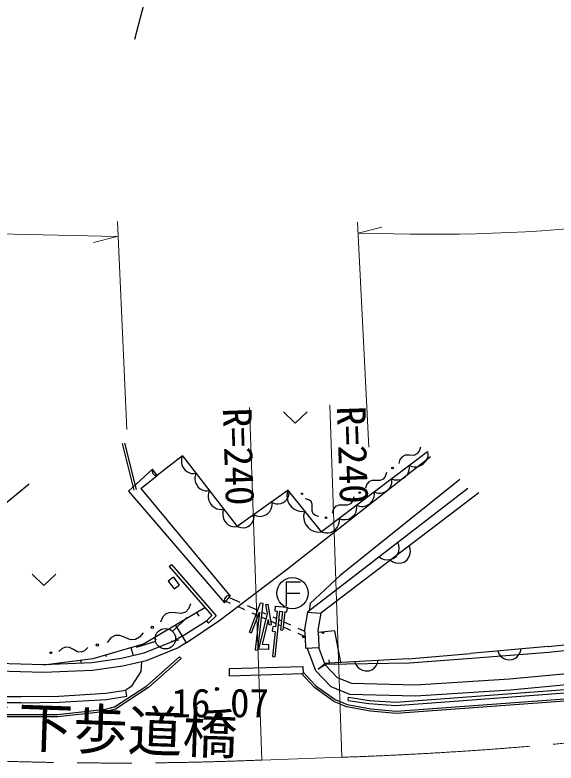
# Model space of a CAD drawing. Units: millimetres, scale not verified. Extents: x 40000 to 680000, y 20000 to 380000.
# Drawn here: x 195802 to 230291, y 266018 to 313751 of the extents above; entities that cross this region are included whole.
import ezdxf
from ezdxf.enums import TextEntityAlignment as Align

# ---------------------------------------------------------------- set-up
doc = ezdxf.new("R2010")
doc.units = ezdxf.units.MM
doc.header["$LTSCALE"] = 1000
doc.linetypes.add('CHAIN', pattern=[18.5, 12, -1.5, 3.5, -1.5])
for name, color, linetype, lineweight in [('M-BGD', 7, 'Continuous', 25), ('M-BMK', 2, 'CHAIN', 13), ('M-STR-HTXT', 7, 'Continuous', 13), ('M-STR-STR1', 1, 'Continuous', 25), ('M-STR-STRC', 7, 'Continuous', 25)]:
    doc.layers.add(name, color=color, linetype=linetype, lineweight=lineweight)
doc.styles.add('ＭＳ ゴシック', font='')
doc.styles.get('ＭＳ ゴシック').set_extended_font_data('MS Gothic')

msp = doc.modelspace()

# ---------------------------------------------------------------- linework, layer by layer
at = {"layer": 'M-BGD'}
for p, q in [((204652, 316909), (203419, 312185)), ((212919, 288434), (213669, 287714)), ((213669, 287714), (214419, 288434)), ((203540, 283464), (202803, 286434)), ((203394, 283428), (202657, 286397)), ((221644, 286169), (221568, 285910)), ((206483, 285610), (204875, 284362)), ((206424, 285458), (206409, 285340)), ((206483, 285610), (206424, 285458)), ((206483, 285610), (209966, 281121)), ((213179, 278401), (222281, 285574)), ((222096, 285880), (215348, 280781)), ((220477, 285566), (220337, 285393)), ((220682, 285652), (220477, 285566)), ((220952, 285652), (220682, 285652)), ((221222, 285651), (220952, 285652)), ((221428, 285738), (221222, 285651)), ((221568, 285910), (221428, 285738)), ((222000, 285281), (222089, 285461)), ((222089, 285461), (222131, 285606)), ((222148, 285732), (222130, 285906)), ((222131, 285606), (222148, 285732)), ((206409, 285340), (206411, 285200)), ((206411, 285200), (206448, 285016)), ((206448, 285016), (206529, 284866)), ((220337, 285393), (220261, 285134)), ((220950, 284839), (220933, 285001)), ((220933, 285001), (221095, 284936)), ((221569, 284956), (221731, 285040)), ((221731, 285040), (221874, 285149)), ((221874, 285149), (222000, 285281)), ((204569, 284774), (203038, 283363)), ((204554, 284709), (204548, 284667)), ((204548, 284667), (204548, 284617)), ((204548, 284617), (204560, 284551)), ((204577, 284763), (204554, 284709)), ((204560, 284551), (204588, 284497)), ((204875, 284362), (204569, 284774)), ((204588, 284497), (204623, 284449)), ((206529, 284866), (206632, 284734)), ((206632, 284734), (206757, 284618)), ((206757, 284618), (206926, 284537)), ((206926, 284537), (207061, 284500)), ((207061, 284500), (207179, 284485)), ((207179, 284485), (207341, 284504)), ((207341, 284504), (207282, 284352)), ((219482, 284552), (219409, 284303)), ((220812, 284418), (220895, 284587)), ((220895, 284587), (220934, 284721)), ((220934, 284721), (220950, 284839)), ((221095, 284936), (221221, 284918)), ((221221, 284918), (221371, 284919)), ((221371, 284919), (221569, 284956)), ((203823, 283532), (204875, 284362)), ((204623, 284449), (204667, 284407)), ((204667, 284407), (204727, 284376)), ((204727, 284376), (204775, 284362)), ((204775, 284362), (204817, 284356)), ((204817, 284356), (204875, 284362)), ((207282, 284352), (207267, 284234)), ((207267, 284234), (207270, 284094)), ((207270, 284094), (207306, 283910)), ((224167, 284109), (216533, 277991)), ((218556, 284054), (218358, 283971)), ((218816, 284054), (218556, 284054)), ((219076, 284054), (218816, 284054)), ((219274, 284136), (219076, 284054)), ((219409, 284303), (219274, 284136)), ((219833, 283995), (219816, 284157)), ((219816, 284157), (219967, 284096)), ((219967, 284096), (220085, 284080)), ((220085, 284080), (220225, 284080)), ((220225, 284080), (220410, 284115)), ((220410, 284115), (220561, 284194)), ((220561, 284194), (220695, 284295)), ((220695, 284295), (220812, 284418)), ((196698, 283809), (192754, 280563)), ((207306, 283910), (207387, 283760)), ((207387, 283760), (207490, 283627)), ((207490, 283627), (207615, 283512)), ((218223, 283805), (218150, 283556)), ((218358, 283971), (218223, 283805)), ((219578, 283451), (219695, 283574)), ((219695, 283574), (219778, 283743)), ((219778, 283743), (219817, 283877)), ((219817, 283877), (219833, 283995)), ((203038, 283363), (209157, 276236)), ((203823, 283532), (209519, 276663)), ((207615, 283512), (207785, 283431)), ((207785, 283431), (207920, 283394)), ((207920, 283394), (208038, 283379)), ((208038, 283379), (208200, 283398)), ((208136, 283235), (208120, 283109)), ((208120, 283109), (208123, 282959)), ((208200, 283398), (208136, 283235)), ((213225, 283428), (209966, 281121)), ((213156, 283242), (213140, 283098)), ((213140, 283098), (213146, 282928)), ((213225, 283428), (213156, 283242)), ((213219, 282990), (213261, 283113)), ((213261, 283113), (213281, 283222)), ((215348, 280781), (213266, 283369)), ((213281, 283222), (213272, 283373)), ((225370, 283262), (215292, 275576)), ((224663, 283526), (216847, 277504)), ((218716, 283151), (218699, 283313)), ((218699, 283313), (218850, 283252)), ((218700, 283033), (218716, 283151)), ((218850, 283252), (218968, 283236)), ((218968, 283236), (219108, 283236)), ((219108, 283236), (219293, 283270)), ((219293, 283270), (219444, 283349)), ((219444, 283349), (219578, 283451)), ((208123, 282959), (208162, 282762)), ((208162, 282762), (208249, 282601)), ((208249, 282601), (208359, 282459)), ((212207, 282478), (212198, 282641)), ((212198, 282641), (212336, 282578)), ((212747, 282575), (212890, 282641)), ((212890, 282641), (213019, 282729)), ((213019, 282729), (213134, 282838)), ((213134, 282838), (213219, 282990)), ((213146, 282928), (213194, 282705)), ((213194, 282705), (213295, 282525)), ((214541, 282820), (214331, 282883)), ((214681, 282704), (214541, 282820)), ((214750, 282536), (214681, 282704)), ((217324, 282736), (217183, 282563)), ((217400, 282995), (217324, 282736)), ((218327, 282505), (218461, 282607)), ((218461, 282607), (218578, 282730)), ((218578, 282730), (218661, 282899)), ((218661, 282899), (218700, 283033)), ((208359, 282459), (208493, 282335)), ((208493, 282335), (208675, 282248)), ((208675, 282248), (208819, 282208)), ((208819, 282208), (208946, 282192)), ((208946, 282192), (209119, 282213)), ((209119, 282213), (209060, 282061)), ((212048, 282065), (212140, 282229)), ((212140, 282229), (212185, 282362)), ((212185, 282362), (212207, 282478)), ((212336, 282578), (212444, 282557)), ((212444, 282557), (212574, 282551)), ((212574, 282551), (212747, 282575)), ((213295, 282525), (213423, 282366)), ((213423, 282366), (213577, 282228)), ((213577, 282228), (213784, 282133)), ((213784, 282133), (213949, 282091)), ((214745, 282096), (214748, 282316)), ((214748, 282316), (214750, 282536)), ((216092, 282219), (216016, 281960)), ((216233, 282392), (216092, 282219)), ((216438, 282478), (216233, 282392)), ((216708, 282478), (216438, 282478)), ((216978, 282477), (216708, 282478)), ((217183, 282563), (216978, 282477)), ((217544, 282055), (217583, 282189)), ((217599, 282307), (217582, 282469)), ((217582, 282469), (217733, 282408)), ((217583, 282189), (217599, 282307)), ((217733, 282408), (217851, 282392)), ((217851, 282392), (217991, 282392)), ((217991, 282392), (218176, 282426)), ((218176, 282426), (218327, 282505)), ((209060, 282061), (209045, 281943)), ((209045, 281943), (209048, 281803)), ((209048, 281803), (209084, 281619)), ((211029, 281594), (211050, 281702)), ((211050, 281702), (211041, 281853)), ((211041, 281853), (211189, 281785)), ((211189, 281785), (211306, 281763)), ((211306, 281763), (211446, 281756)), ((211446, 281756), (211632, 281782)), ((211632, 281782), (211786, 281853)), ((211786, 281853), (211925, 281948)), ((211925, 281948), (212048, 282065)), ((213949, 282091), (214092, 282075)), ((214092, 282075), (214289, 282102)), ((214220, 281916), (214204, 281772)), ((214204, 281772), (214210, 281602)), ((214289, 282102), (214220, 281916)), ((214814, 281928), (214745, 282096)), ((214954, 281812), (214814, 281928)), ((215164, 281748), (214954, 281812)), ((217059, 281582), (217210, 281661)), ((217210, 281661), (217344, 281763)), ((217344, 281763), (217461, 281886)), ((217461, 281886), (217544, 282055)), ((209084, 281619), (209165, 281469)), ((209165, 281469), (209268, 281336)), ((209268, 281336), (209393, 281221)), ((209393, 281221), (209563, 281140)), ((210659, 281121), (210788, 281209)), ((210788, 281209), (210902, 281318)), ((210902, 281318), (210987, 281471)), ((210987, 281471), (211029, 281594)), ((214210, 281602), (214258, 281379)), ((214258, 281379), (214359, 281199)), ((214359, 281199), (214487, 281040)), ((216344, 281042), (216427, 281210)), ((216427, 281210), (216466, 281345)), ((216483, 281463), (216465, 281625)), ((216465, 281625), (216617, 281564)), ((216466, 281345), (216483, 281463)), ((216617, 281564), (216734, 281548)), ((216734, 281548), (216874, 281548)), ((216874, 281548), (217059, 281582)), ((209563, 281140), (209698, 281103)), ((209698, 281103), (209815, 281088)), ((209815, 281088), (209978, 281107)), ((209966, 281121), (210104, 281058)), ((210104, 281058), (210212, 281037)), ((210212, 281037), (210342, 281031)), ((210342, 281031), (210515, 281055)), ((210515, 281055), (210659, 281121)), ((214487, 281040), (214641, 280902)), ((214641, 280902), (214848, 280807)), ((214848, 280807), (215013, 280764)), ((215013, 280764), (215156, 280749)), ((215156, 280749), (215352, 280776)), ((215348, 280781), (215500, 280720)), ((215500, 280720), (215617, 280703)), ((215617, 280703), (215757, 280704)), ((215757, 280704), (215942, 280738)), ((215942, 280738), (216093, 280817)), ((216093, 280817), (216227, 280919)), ((216227, 280919), (216344, 281042)), ((220268, 279910), (220206, 280089)), ((220261, 279526), (220288, 279736)), ((220288, 279736), (220268, 279910)), ((220989, 279694), (220927, 279874)), ((220091, 279206), (220197, 279363)), ((220197, 279363), (220261, 279526)), ((220915, 279148), (220980, 279310)), ((220980, 279310), (221008, 279520)), ((221008, 279520), (220989, 279694)), ((219018, 279174), (219175, 279068)), ((219175, 279068), (219338, 279004)), ((219338, 279004), (219548, 278977)), ((219548, 278977), (219722, 278997)), ((219722, 278997), (219901, 279059)), ((219735, 278964), (219891, 278857)), ((219891, 278857), (220054, 278793)), ((219901, 279059), (220091, 279206)), ((220054, 278793), (220264, 278764)), ((220264, 278764), (220438, 278784)), ((220438, 278784), (220618, 278845)), ((220618, 278845), (220808, 278991)), ((220808, 278991), (220915, 279148)), ((205634, 278559), (205785, 278690)), ((205634, 278559), (208351, 275426)), ((205785, 278690), (208624, 275417)), ((208855, 275134), (213179, 278401)), ((196898, 278071), (197648, 277351)), ((197648, 277351), (198398, 278071)), ((205898, 277868), (205574, 277632)), ((205898, 277868), (206267, 277361)), ((216533, 277991), (214622, 276193)), ((205574, 277632), (205944, 277125)), ((205944, 277125), (206267, 277361)), ((213090, 277577), (213090, 276057)), ((213090, 277577), (214010, 277577)), ((216847, 277504), (214441, 275645)), ((213090, 276857), (213970, 276857)), ((209134, 276413), (209131, 276353)), ((209153, 276491), (209134, 276413)), ((209191, 276554), (209153, 276491)), ((209157, 276236), (209519, 276663)), ((209237, 276608), (209191, 276554)), ((209293, 276656), (209237, 276608)), ((209367, 276687), (209293, 276656)), ((209426, 276701), (209367, 276687)), ((209476, 276705), (209426, 276701)), ((209454, 276585), (210137, 276279)), ((209545, 276693), (209476, 276705)), ((204000, 273625), (207900, 275947)), ((206998, 276183), (206869, 275857)), ((209131, 276353), (209135, 276302)), ((209135, 276302), (209157, 276236)), ((209252, 276347), (209527, 276224)), ((209983, 276019), (210440, 275815)), ((210594, 276075), (211278, 275769)), ((210749, 274371), (211459, 276248)), ((210749, 274371), (211459, 276248)), ((211603, 276213), (211268, 273221)), ((211603, 276213), (211268, 273221)), ((211459, 276248), (211603, 276213)), ((211459, 276248), (211603, 276213)), ((211793, 276141), (211941, 276165)), ((211793, 276141), (211941, 276165)), ((211890, 275557), (211793, 276141)), ((212158, 274856), (211941, 276165)), ((212158, 274856), (211941, 276165)), ((212391, 276030), (212362, 275732)), ((212391, 276030), (212362, 275732)), ((212391, 276030), (213149, 275956)), ((212391, 276030), (213149, 275956)), ((213149, 275956), (213120, 275657)), ((213149, 275956), (213120, 275657)), ((214622, 276193), (214560, 275737)), ((205420, 275543), (205218, 275337)), ((205695, 275630), (205420, 275543)), ((206044, 275597), (205695, 275630)), ((206392, 275565), (206044, 275597)), ((206667, 275651), (206392, 275565)), ((206869, 275857), (206667, 275651)), ((207370, 275631), (207518, 275382)), ((208006, 275082), (208351, 275426)), ((210889, 274318), (211388, 275636)), ((210889, 274318), (211388, 275636)), ((210896, 275611), (211171, 275488)), ((211388, 275636), (211119, 273238)), ((211388, 275636), (211119, 273238)), ((211308, 275427), (211362, 275403)), ((211349, 273279), (211890, 275557)), ((211349, 273279), (211890, 275557)), ((211540, 275651), (211774, 275547)), ((212362, 275732), (212512, 275717)), ((212362, 275732), (212512, 275717)), ((212661, 275702), (212375, 272797)), ((212661, 275702), (212375, 272797)), ((212512, 275717), (212413, 274717)), ((212512, 275717), (212413, 274717)), ((212661, 275702), (212849, 275684)), ((212849, 275684), (212734, 274518)), ((212849, 275684), (212734, 274518)), ((212998, 275669), (212884, 274510)), ((212998, 275669), (212884, 274510)), ((212998, 275669), (213120, 275657)), ((214441, 275645), (214252, 274534)), ((214441, 275645), (215292, 275576)), ((215292, 275576), (215108, 274496)), ((205218, 275337), (205089, 275012)), ((205849, 274412), (206769, 275331)), ((206459, 274111), (208006, 275082)), ((206718, 273684), (208855, 275134)), ((208006, 275082), (208147, 274941)), ((208147, 274941), (208624, 275417)), ((211505, 275338), (211806, 275204)), ((211573, 273571), (211953, 275174)), ((211573, 273571), (211953, 275174)), ((211945, 275142), (211959, 275135)), ((212010, 274831), (211953, 275174)), ((212010, 274831), (211959, 275135)), ((212124, 275062), (212433, 274923)), ((212231, 275343), (212464, 275238)), ((212609, 275173), (212791, 275092)), ((212935, 275027), (213369, 274833)), ((206022, 274829), (206451, 274108)), ((212010, 274831), (212158, 274856)), ((212010, 274831), (212158, 274856)), ((212222, 274433), (212251, 274729)), ((212222, 274433), (212251, 274729)), ((212413, 274717), (212251, 274733)), ((212413, 274717), (212251, 274733)), ((212578, 274859), (212760, 274777)), ((212734, 274518), (212883, 274504)), ((212734, 274518), (212883, 274504)), ((212904, 274713), (213367, 274505)), ((213826, 274629), (214260, 274435)), ((214252, 274534), (214296, 273985)), ((215108, 274496), (215144, 274037)), ((201917, 274006), (201689, 273715)), ((202184, 274155), (201917, 274006)), ((202489, 274160), (202184, 274155)), ((202833, 274022), (202489, 274160)), ((203176, 273885), (202833, 274022)), ((203748, 274039), (203481, 273890)), ((203976, 274330), (203748, 274039)), ((204674, 274027), (204774, 273859)), ((206459, 274111), (205975, 273818)), ((206459, 274111), (206718, 273684)), ((210749, 274371), (210889, 274318)), ((210749, 274371), (210889, 274318)), ((212222, 274433), (212384, 274417)), ((212222, 274433), (212384, 274417)), ((212384, 274417), (212226, 272813)), ((213824, 274301), (214287, 274094)), ((216180, 274463), (215130, 274345)), ((215144, 274037), (215173, 273393)), ((216180, 274463), (216546, 272433)), ((200777, 272696), (204000, 273625)), ((203481, 273890), (203176, 273885)), ((204768, 273763), (203524, 273384)), ((205975, 273818), (204009, 273024)), ((205763, 273784), (206252, 273887)), ((206718, 273684), (206199, 273369)), ((211985, 273558), (211573, 273571)), ((211985, 273558), (211573, 273571)), ((211975, 273258), (211985, 273558)), ((211975, 273258), (211985, 273558)), ((214296, 273985), (214324, 273355)), ((229801, 273449), (233772, 273902)), ((198814, 273331), (198608, 273127)), ((199036, 273420), (198814, 273331)), ((199274, 273394), (199036, 273420)), ((199527, 273254), (199274, 273394)), ((199781, 273113), (199527, 273254)), ((200019, 273088), (199781, 273113)), ((200240, 273177), (200019, 273088)), ((200446, 273381), (200240, 273177)), ((203194, 273393), (203345, 272869)), ((206199, 273369), (204160, 272545)), ((211119, 273238), (211268, 273221)), ((211119, 273238), (211268, 273221)), ((211975, 273258), (211349, 273279)), ((211975, 273258), (211349, 273279)), ((214324, 273355), (215173, 273393)), ((214973, 271907), (214431, 273360)), ((215580, 272284), (215166, 273393)), ((229801, 273449), (224850, 273017)), ((229839, 273070), (224904, 272698)), ((226579, 273168), (226654, 272994)), ((227952, 272956), (228029, 273114)), ((228029, 273114), (228073, 273298)), ((233846, 273511), (229839, 273070)), ((197613, 272286), (188228, 272569)), ((197613, 272286), (200777, 272696)), ((199986, 272593), (200013, 272383)), ((202591, 272694), (200697, 272410)), ((201583, 272928), (201615, 272817)), ((204009, 273024), (202591, 272694)), ((204214, 270953), (206288, 272797)), ((206387, 272685), (204306, 270834)), ((206288, 272797), (206387, 272685)), ((212226, 272813), (212375, 272799)), ((212226, 272813), (212375, 272799)), ((215814, 272599), (215825, 272400)), ((220864, 272671), (215825, 272400)), ((218914, 272384), (218964, 272567)), ((220864, 272671), (224850, 273017)), ((224904, 272698), (220948, 272398)), ((226654, 272994), (226757, 272852)), ((226757, 272852), (226919, 272716)), ((226919, 272716), (227077, 272639)), ((227077, 272639), (227261, 272595)), ((227261, 272595), (227500, 272616)), ((227500, 272616), (227674, 272691)), ((227674, 272691), (227816, 272794)), ((227816, 272794), (227952, 272956)), ((200697, 272410), (197613, 272286)), ((198404, 272388), (198407, 272367)), ((202685, 272203), (200744, 271912)), ((204160, 272545), (202685, 272203)), ((203842, 271858), (203899, 272485)), ((209449, 272040), (214144, 272177)), ((214144, 272177), (214166, 271728)), ((215136, 272006), (215565, 272379)), ((215622, 272298), (215136, 272006)), ((215825, 272400), (215565, 272379)), ((215580, 272284), (216333, 271482)), ((220948, 272398), (215622, 272298)), ((217467, 272485), (217536, 272309)), ((217536, 272309), (217634, 272164)), ((217634, 272164), (217792, 272022)), ((218691, 272071), (218833, 272229)), ((218833, 272229), (218914, 272384)), ((197616, 271785), (187990, 272076)), ((200744, 271912), (197616, 271785)), ((203279, 270966), (203842, 271858)), ((209449, 272040), (209462, 271590)), ((209462, 271590), (214166, 271728)), ((214889, 270840), (214057, 271724)), ((214988, 270953), (214161, 271833)), ((214973, 271907), (215928, 270891)), ((217792, 272022), (217947, 271941)), ((217947, 271941), (218130, 271891)), ((218130, 271891), (218370, 271904)), ((218370, 271904), (218546, 271973)), ((218546, 271973), (218691, 272071)), ((227318, 271385), (234549, 272060)), ((216333, 271482), (217261, 271107)), ((221323, 271001), (227318, 271385)), ((227372, 270687), (234629, 271365)), ((201597, 270471), (202867, 270673)), ((202150, 269603), (204214, 270953)), ((204306, 270834), (202212, 269464)), ((202930, 270278), (202867, 270673)), ((202872, 270682), (203279, 270966)), ((216133, 269937), (214889, 270840)), ((214988, 270953), (216207, 270069)), ((215928, 270891), (217116, 270410)), ((217261, 271107), (221323, 271001)), ((221337, 270301), (227372, 270687)), ((193743, 270267), (196187, 270255)), ((196187, 270255), (198600, 270295)), ((198600, 270295), (201597, 270471)), ((201640, 270073), (202930, 270278)), ((217116, 270410), (221337, 270301)), ((224451, 269647), (231667, 270181)), ((196185, 269855), (193732, 269867)), ((196194, 269856), (198615, 269895)), ((198615, 269895), (201640, 270073)), ((216932, 269599), (216133, 269937)), ((216207, 270069), (216974, 269744)), ((216974, 269744), (218485, 269479)), ((231682, 270032), (224462, 269498)), ((198516, 269113), (201580, 269450)), ((201608, 269303), (198525, 268963)), ((201580, 269450), (202150, 269603)), ((202212, 269464), (201608, 269303)), ((218466, 269330), (216932, 269599)), ((220091, 269186), (218466, 269330)), ((218485, 269479), (220092, 269336)), ((224462, 269498), (220091, 269186)), ((220092, 269336), (224451, 269647)), ((198525, 268963), (194965, 268965)), ((194969, 269115), (198516, 269113))]:
    msp.add_line(p, q, dxfattribs=at)
for centre, radius in [((219871, 284843), 54), ((214096, 283203), 44), ((217775, 283275), 52), ((215627, 281669), 54), ((213490, 276857), 1000), ((204552, 274683), 70), ((205390, 273952), 650), ((214180, 274061), 50), ((215442, 274331), 50), ((201046, 273542), 74), ((198091, 273055), 58), ((208675, 270737), 100), ((208675, 270737), 60), ((208675, 270737), 20)]:
    msp.add_circle(centre, radius, dxfattribs=at)
at = {"layer": 'M-BMK'}
msp.add_line((211538, 266209), (216646, 266387), dxfattribs=at)
for centre, radius, start, end in [((208519, 507115), 240866, 271.93367, 284.60204), ((202280, 489869), 223851, 261.16434, 272.37048)]:
    msp.add_arc(centre, radius, start, end, dxfattribs=at)
at = {"layer": 'M-STR-HTXT'}
for p, q in [((202924, 287295), (202337, 300563)), ((218350, 286177), (217629, 300522)), ((192485, 299835), (202322, 299612)), ((217680, 299821), (219185, 300221)), ((218881, 299805), (217680, 299821)), ((202322, 299612), (200813, 299226)), ((216646, 266387), (215864, 288873)), ((211538, 266209), (210756, 288696))]:
    msp.add_line(p, q, dxfattribs=at)
msp.add_arc((222226, 410491), 110737, 268.26936, 285.68048, dxfattribs=at)
at = {"layer": 'M-STR-STRC'}
for p, q in [((224354, 270218), (231658, 270769)), ((217033, 270015), (217062, 270212)), ((217062, 270212), (218378, 270015)), ((220070, 269900), (224354, 270218)), ((224369, 270018), (231677, 270570)), ((217033, 270015), (218356, 269816)), ((218356, 269816), (220070, 269699)), ((218378, 270015), (220070, 269900)), ((220070, 269699), (224369, 270018))]:
    msp.add_line(p, q, dxfattribs=at)

# ---------------------------------------------------------------- texts
at = {"layer": 'M-BGD', "style": 'ＭＳ ゴシック'}
msp.add_text('16.07', height=1833, dxfattribs=at).set_placement((205769, 268389), align=Align.BOTTOM_LEFT)
at = {"layer": 'M-STR-HTXT', "style": 'ＭＳ ゴシック'}
for p in [(208494, 288635), (215765, 288747)]:
    msp.add_text('R=240', height=1833, rotation=272, dxfattribs=at).set_placement(p, align=Align.BOTTOM_LEFT)
at = {"layer": 'M-STR-STR1', "style": 'ＭＳ ゴシック'}
msp.add_text('\u3000宮ノ下歩道橋', height=2566, rotation=358, dxfattribs=at).set_placement((185434, 266660), align=Align.BOTTOM_LEFT)

doc.saveas('drawing.dxf')
